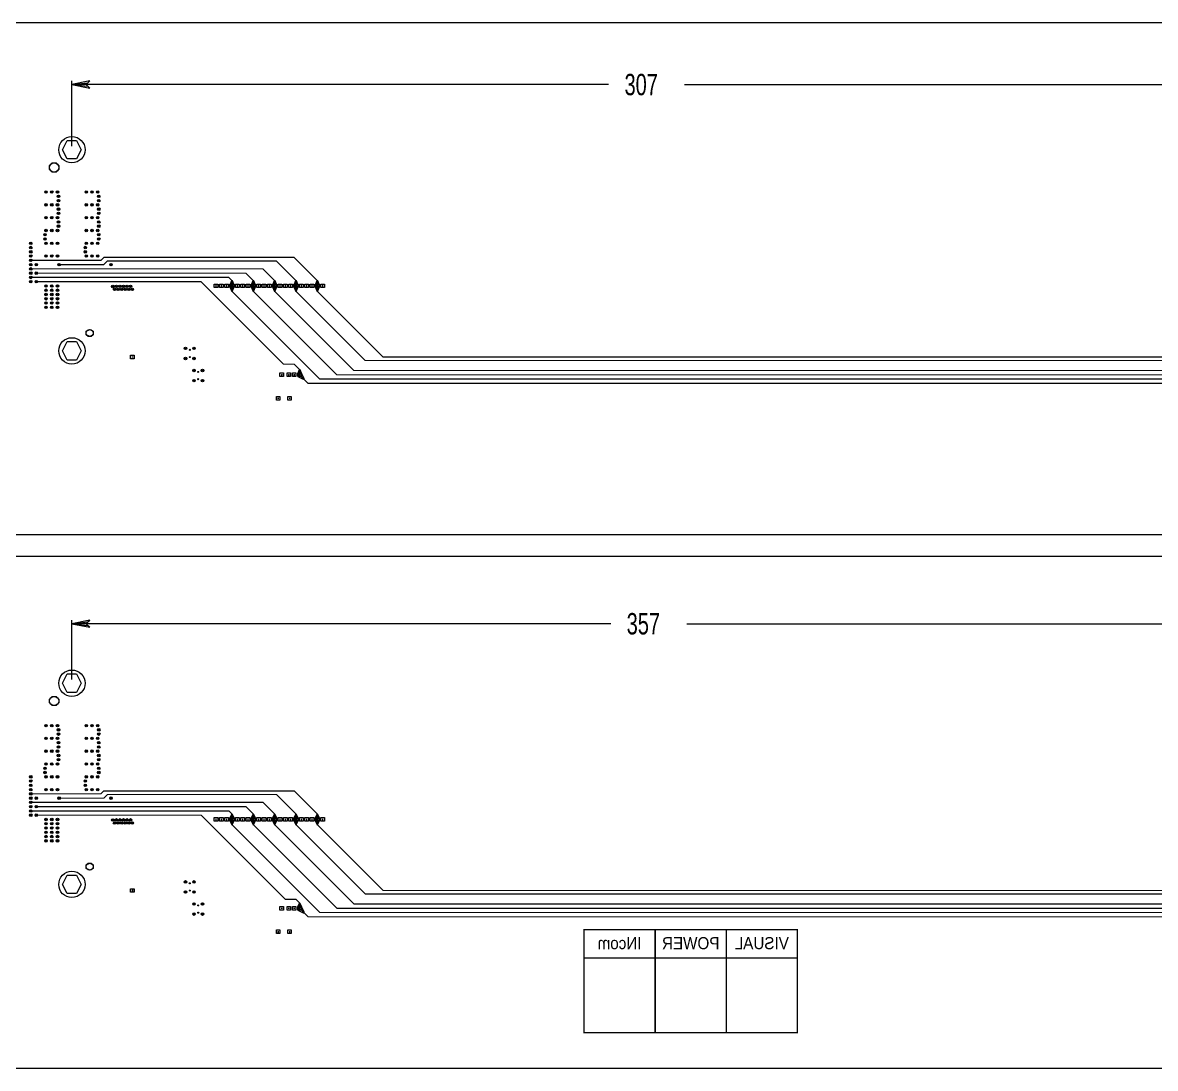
# Model space of a CAD drawing. Extents: x -65 to 700, y -155 to 755.
# Drawn here: x 16.1 to 175.3, y 0 to 147 of the extents above; entities that cross this region are included whole.
import ezdxf
from ezdxf.enums import TextEntityAlignment as Align

# ---------------------------------------------------------------- set-up
doc = ezdxf.new("R2010")
doc.units = 0
for name, color, linetype in [('BOARD_GEOMETRY_DIMENSION', 212, 'CONTINUOUS'), ('BOARD_GEOMETRY_OUTLINE', 254, 'CONTINUOUS'), ('BOARD_GEOMETRY_SILKSCREEN_BOTTO', 84, 'CONTINUOUS'), ('ETCH_BOTTOM', 30, 'CONTINUOUS'), ('MANUFACTURING_NCBACKDRILL-16-4', 85, 'CONTINUOUS'), ('MANUFACTURING_NCBACKDRILL-16-6', 85, 'CONTINUOUS'), ('MANUFACTURING_NCLEGEND-1-16', 85, 'CONTINUOUS'), ('PACKAGE_GEOMETRY_SILKSCREEN_BOT', 6, 'CONTINUOUS'), ('PIN_BOTTOM', 30, 'CONTINUOUS'), ('VIA_CLASS_BOTTOM', 30, 'CONTINUOUS')]:
    doc.layers.add(name, color=color, linetype=linetype)

# ---------------------------------------------------------------- blocks, each defined once
blk = doc.blocks.new('FIGURE_SQUARE')
blk.add_lwpolyline([(-0.5, -0.5), (-0.5, 0.5), (0.5, 0.5), (0.5, -0.5)], close=True)
blk = doc.blocks.new('FIGURE_CROSS')
for points in [[(-0.5, 0), (0.5, 0)], [(0, 0.5), (0, -0.5)]]:
    blk.add_lwpolyline(points)
blk = doc.blocks.new('FIGURE_HEX')
blk.add_lwpolyline([(-0.5, 0), (-0.25, 0.5), (0.25, 0.5), (0.5, 0), (0.25, -0.5), (-0.25, -0.5)], close=True)
blk = doc.blocks.new('FIGURE_OCT')
blk.add_lwpolyline([(-0.5, -0.2071), (-0.5, 0.2071), (-0.2071, 0.5), (0.2071, 0.5), (0.5, 0.2071), (0.5, -0.2071), (0.2071, -0.5), (-0.2071, -0.5)], close=True)

msp = doc.modelspace()

# ---------------------------------------------------------------- linework, layer by layer
at = {"layer": 'BOARD_GEOMETRY_DIMENSION'}
for points in [[(23, 138.3), (25.25, 138.05), (25, 138.3), (23, 138.3), (25.25, 138.55), (25.5, 138.8)], [(25.5, 138.8), (23, 138.3), (25.5, 137.8), (25, 138.3), (25.5, 138.8)], [(23, 129.64), (23, 138.8)], [(98.45, 138.3), (23, 138.3)], [(109.15, 138.3), (330, 138.3)], [(23, 62.5), (25.25, 62.25), (25, 62.5), (23, 62.5), (25.25, 62.75), (25.5, 63)], [(25.5, 63), (23, 62.5), (25.5, 62), (25, 62.5), (25.5, 63)], [(23, 54.64), (23, 63)], [(98.75, 62.5), (23, 62.5)], [(109.45, 62.5), (380, 62.5)]]:
    msp.add_lwpolyline(points, dxfattribs=at)
at = {"layer": 'BOARD_GEOMETRY_OUTLINE'}
for points in [[(0, 147), (322.5, 147), (322.5, 110.455, 0.410035), (323, 109.955), (329.75, 109.955), (330, 109.705), (330, 91.725), (329.75, 91.475), (323, 91.475, 0.006409), (322.9875, 91.4752, 0.414214), (322.4998, 90.9875, 0.006409), (322.5, 90.975), (322.5, 75), (0, 75)], [(0, 72), (372.5, 72), (372.5, 35.455, 0.410035), (373, 34.955), (379.75, 34.955), (380, 34.705), (380, 16.725), (379.75, 16.475), (373, 16.475, 0.006409), (372.9875, 16.4752, 0.414214), (372.4998, 15.9875, 0.006409), (372.5, 15.975), (372.5, 0), (0, 0)]]:
    msp.add_lwpolyline(points, format="xyb", close=True, dxfattribs=at)
at = {"layer": 'ETCH_BOTTOM', "const_width": 0.169}
for points in [[(57.5, 110), (57.5, 110.75), (54.25, 114), (27.5, 114), (27.085, 113.585), (17.22, 113.585)], [(54.5, 110), (54.5, 110.75), (51.75, 113.5), (28, 113.5), (27.485, 112.985), (21.2, 112.985)], [(17.22, 112.385), (49.865, 112.385), (51.5, 110.75), (51.5, 110)], [(18, 111.785), (47.465, 111.785), (48.5, 110.75), (48.5, 110)], [(17.22, 111.185), (45.065, 111.185), (45.5, 110.75), (45.5, 110)], [(55.0146, 97.4854), (55.0146, 98.2354), (54.25, 99), (52.75, 99), (41.165, 110.585), (18, 110.585)], [(327.43, 96.9), (57.85, 96.9), (45.5, 109.25), (45.5, 110)], [(327.43, 97.5), (60.25, 97.5), (48.5, 109.25), (48.5, 110)], [(327.43, 98.1), (62.65, 98.1), (51.5, 109.25), (51.5, 110)], [(54.5, 110), (54.5, 109.25), (64.25, 99.5), (325.0025, 99.5), (325.8025, 98.7), (327.43, 98.7)], [(57.5, 110), (57.5, 109.25), (66.75, 100), (325.5582, 100), (326.2582, 99.3), (327.43, 99.3)], [(327.43, 96.3), (56.2, 96.3), (55.0146, 97.4854)], [(57.5, 35), (57.5, 35.75), (54.25, 39), (27.5, 39), (27.085, 38.585), (17.22, 38.585)], [(54.5, 35), (54.5, 35.75), (51.75, 38.5), (28, 38.5), (27.485, 37.985), (21.2, 37.985)], [(17.22, 37.385), (49.865, 37.385), (51.5, 35.75), (51.5, 35)], [(18, 36.785), (47.465, 36.785), (48.5, 35.75), (48.5, 35)], [(17.22, 36.185), (45.065, 36.185), (45.5, 35.75), (45.5, 35)], [(18, 35.585), (41.165, 35.585), (53, 23.75), (54.5, 23.75), (55.0146, 23.2354), (55.0146, 22.4854)], [(377.43, 21.9), (57.85, 21.9), (45.5, 34.25), (45.5, 35)], [(377.43, 22.5), (60.25, 22.5), (48.5, 34.25), (48.5, 35)], [(377.43, 23.1), (62.65, 23.1), (51.5, 34.25), (51.5, 35)], [(54.5, 35), (54.5, 34.25), (64.25, 24.5), (375.0025, 24.5), (375.8025, 23.7), (377.43, 23.7)], [(57.5, 35), (57.5, 34.25), (66.75, 25), (375.5582, 25), (376.2582, 24.3), (377.43, 24.3)], [(55.0146, 22.4854), (56.2, 21.3), (377.43, 21.3)]]:
    msp.add_lwpolyline(points, dxfattribs=at)
at = {"layer": 'ETCH_BOTTOM'}
for points in [[(45.4284, 110.6942), (45.25, 110.25), (45.5, 109.9789), (45.75, 110.25), (45.5716, 110.6942, 0.55392)], [(45.5716, 109.3058), (45.75, 109.75), (45.5, 110.0211), (45.25, 109.75), (45.4284, 109.3058, 0.55392)], [(48.4284, 110.6942), (48.25, 110.25), (48.5, 109.9789), (48.75, 110.25), (48.5716, 110.6942, 0.55392)], [(48.5716, 109.3058), (48.75, 109.75), (48.5, 110.0211), (48.25, 109.75), (48.4284, 109.3058, 0.55392)], [(51.4284, 110.6942), (51.25, 110.25), (51.5, 109.9789), (51.75, 110.25), (51.5716, 110.6942, 0.55392)], [(51.5716, 109.3058), (51.75, 109.75), (51.5, 110.0211), (51.25, 109.75), (51.4284, 109.3058, 0.55392)], [(54.4284, 110.6942), (54.25, 110.25), (54.5, 109.9789), (54.75, 110.25), (54.5716, 110.6942, 0.55392)], [(54.5716, 109.3058), (54.75, 109.75), (54.5, 110.0211), (54.25, 109.75), (54.4284, 109.3058, 0.55392)], [(57.4284, 110.6942), (57.25, 110.25), (57.5, 109.9789), (57.75, 110.25), (57.5716, 110.6942, 0.55392)], [(57.5716, 109.3058), (57.75, 109.75), (57.5, 110.0211), (57.25, 109.75), (57.4284, 109.3058, 0.55392)], [(54.943, 98.1796), (54.7646, 97.7354), (55.0146, 97.4643), (55.2646, 97.7354), (55.0862, 98.1796, 0.55392)], [(55.6375, 96.971), (55.2646, 97.7354), (54.9997, 97.5003), (54.7646, 97.2354), (55.529, 96.8625, 0.640781)], [(45.4284, 35.6942), (45.25, 35.25), (45.5, 34.9789), (45.75, 35.25), (45.5716, 35.6942, 0.55392)], [(48.4284, 35.6942), (48.25, 35.25), (48.5, 34.9789), (48.75, 35.25), (48.5716, 35.6942, 0.55392)], [(51.4284, 35.6942), (51.25, 35.25), (51.5, 34.9789), (51.75, 35.25), (51.5716, 35.6942, 0.55392)], [(54.4284, 35.6942), (54.25, 35.25), (54.5, 34.9789), (54.75, 35.25), (54.5716, 35.6942, 0.55392)], [(57.4284, 35.6942), (57.25, 35.25), (57.5, 34.9789), (57.75, 35.25), (57.5716, 35.6942, 0.55392)], [(45.5716, 34.3058), (45.75, 34.75), (45.5, 35.0211), (45.25, 34.75), (45.4284, 34.3058, 0.55392)], [(48.5716, 34.3058), (48.75, 34.75), (48.5, 35.0211), (48.25, 34.75), (48.4284, 34.3058, 0.55392)], [(51.5716, 34.3058), (51.75, 34.75), (51.5, 35.0211), (51.25, 34.75), (51.4284, 34.3058, 0.55392)], [(54.5716, 34.3058), (54.75, 34.75), (54.5, 35.0211), (54.25, 34.75), (54.4284, 34.3058, 0.55392)], [(57.5716, 34.3058), (57.75, 34.75), (57.5, 35.0211), (57.25, 34.75), (57.4284, 34.3058, 0.55392)], [(54.943, 23.1796), (54.7646, 22.7354), (55.0146, 22.4643), (55.2646, 22.7354), (55.0862, 23.1796, 0.55392)], [(55.6375, 21.971), (55.2646, 22.7354), (54.9997, 22.5003), (54.7646, 22.2354), (55.529, 21.8625, 0.640781)]]:
    msp.add_lwpolyline(points, format="xyb", close=True, dxfattribs=at)
at = {"layer": 'PACKAGE_GEOMETRY_SILKSCREEN_BOT', "const_width": 0.2}
for points in [[(105, 15.5), (105, 19.5), (95, 19.5), (95, 15.5)], [(115, 15.5), (115, 19.5), (105, 19.5), (105, 15.5)], [(125, 15.5), (125, 19.5), (115, 19.5), (115, 15.5)], [(105, 5), (105, 15.5), (95, 15.5), (95, 5), (105, 5)], [(115, 5), (115, 15.5), (105, 15.5), (105, 5), (115, 5)], [(125, 5), (125, 15.5), (115, 15.5), (115, 5), (125, 5)]]:
    msp.add_lwpolyline(points, dxfattribs=at)
at = {"layer": 'PIN_BOTTOM'}
for points in [[(43.7501, 110.25), (44.2501, 110.25), (44.2501, 109.75), (43.7501, 109.75)], [(45.25, 110.25), (45.75, 110.25), (45.75, 109.75), (45.25, 109.75)], [(46.75, 110.25), (47.25, 110.25), (47.25, 109.75), (46.75, 109.75)], [(48.25, 110.25), (48.75, 110.25), (48.75, 109.75), (48.25, 109.75)], [(49.7501, 110.25), (50.2501, 110.25), (50.2501, 109.75), (49.7501, 109.75)], [(51.25, 110.25), (51.75, 110.25), (51.75, 109.75), (51.25, 109.75)], [(52.75, 110.25), (53.25, 110.25), (53.25, 109.75), (52.75, 109.75)], [(54.25, 110.25), (54.75, 110.25), (54.75, 109.75), (54.25, 109.75)], [(55.7501, 110.25), (56.2501, 110.25), (56.2501, 109.75), (55.7501, 109.75)], [(57.25, 110.25), (57.75, 110.25), (57.75, 109.75), (57.25, 109.75)], [(31.25, 100.25), (31.75, 100.25), (31.75, 99.75), (31.25, 99.75)], [(53.2497, 97.7504), (53.7497, 97.7504), (53.7497, 97.2504), (53.2497, 97.2504)], [(54.7646, 97.7354), (55.2646, 97.7354), (55.2646, 97.2354), (54.7646, 97.2354)], [(53.35, 94.45), (53.85, 94.45), (53.85, 93.95), (53.35, 93.95)], [(43.7501, 35.25), (44.2501, 35.25), (44.2501, 34.75), (43.7501, 34.75)], [(45.25, 35.25), (45.75, 35.25), (45.75, 34.75), (45.25, 34.75)], [(46.75, 35.25), (47.25, 35.25), (47.25, 34.75), (46.75, 34.75)], [(48.25, 35.25), (48.75, 35.25), (48.75, 34.75), (48.25, 34.75)], [(49.7501, 35.25), (50.2501, 35.25), (50.2501, 34.75), (49.7501, 34.75)], [(51.25, 35.25), (51.75, 35.25), (51.75, 34.75), (51.25, 34.75)], [(52.75, 35.25), (53.25, 35.25), (53.25, 34.75), (52.75, 34.75)], [(54.25, 35.25), (54.75, 35.25), (54.75, 34.75), (54.25, 34.75)], [(55.7501, 35.25), (56.2501, 35.25), (56.2501, 34.75), (55.7501, 34.75)], [(57.25, 35.25), (57.75, 35.25), (57.75, 34.75), (57.25, 34.75)], [(31.25, 25.25), (31.75, 25.25), (31.75, 24.75), (31.25, 24.75)], [(53.2497, 22.7504), (53.7497, 22.7504), (53.7497, 22.2504), (53.2497, 22.2504)], [(54.7646, 22.7354), (55.2646, 22.7354), (55.2646, 22.2354), (54.7646, 22.2354)], [(53.35, 19.45), (53.85, 19.45), (53.85, 18.95), (53.35, 18.95)]]:
    msp.add_lwpolyline(points, close=True, dxfattribs=at)
for centre, radius in [((23, 129.14), 1.85), ((20.5, 126.64), 0.65), ((25.5, 103.36), 0.5), ((23, 100.86), 1.85), ((39.5662, 101.009), 0.075), ((39.5662, 99.991), 0.075), ((40.7639, 97.9), 0.075), ((40.7639, 96.882), 0.075), ((23, 54.14), 1.85), ((20.5, 51.64), 0.65), ((25.5, 28.36), 0.5), ((23, 25.86), 1.85), ((39.5662, 26.009), 0.075), ((39.5662, 24.991), 0.075), ((40.7639, 22.9), 0.075), ((40.7639, 21.882), 0.075)]:
    msp.add_circle(centre, radius, dxfattribs=at)
at = {"layer": 'VIA_CLASS_BOTTOM'}
for points in [[(43, 109.75), (43, 110.25), (43.5, 110.25), (43.5, 109.75)], [(44.5001, 109.75), (44.5001, 110.25), (45.0001, 110.25), (45.0001, 109.75)], [(46, 109.75), (46, 110.25), (46.5, 110.25), (46.5, 109.75)], [(47.5, 109.75), (47.5, 110.25), (48, 110.25), (48, 109.75)], [(49, 109.75), (49, 110.25), (49.5, 110.25), (49.5, 109.75)], [(50.5001, 109.75), (50.5001, 110.25), (51.0001, 110.25), (51.0001, 109.75)], [(52, 109.75), (52, 110.25), (52.5, 110.25), (52.5, 109.75)], [(53.5, 109.75), (53.5, 110.25), (54, 110.25), (54, 109.75)], [(55, 109.75), (55, 110.25), (55.5, 110.25), (55.5, 109.75)], [(56.5001, 109.75), (56.5001, 110.25), (57.0001, 110.25), (57.0001, 109.75)], [(58, 109.75), (58, 110.25), (58.5, 110.25), (58.5, 109.75)], [(52.25, 97.25), (52.25, 97.75), (52.75, 97.75), (52.75, 97.25)], [(54, 97.25), (54, 97.75), (54.5, 97.75), (54.5, 97.25)], [(51.75, 93.95), (51.75, 94.45), (52.25, 94.45), (52.25, 93.95)], [(43, 34.75), (43, 35.25), (43.5, 35.25), (43.5, 34.75)], [(44.5001, 34.75), (44.5001, 35.25), (45.0001, 35.25), (45.0001, 34.75)], [(46, 34.75), (46, 35.25), (46.5, 35.25), (46.5, 34.75)], [(47.5, 34.75), (47.5, 35.25), (48, 35.25), (48, 34.75)], [(49, 34.75), (49, 35.25), (49.5, 35.25), (49.5, 34.75)], [(50.5001, 34.75), (50.5001, 35.25), (51.0001, 35.25), (51.0001, 34.75)], [(52, 34.75), (52, 35.25), (52.5, 35.25), (52.5, 34.75)], [(53.5, 34.75), (53.5, 35.25), (54, 35.25), (54, 34.75)], [(55, 34.75), (55, 35.25), (55.5, 35.25), (55.5, 34.75)], [(56.5001, 34.75), (56.5001, 35.25), (57.0001, 35.25), (57.0001, 34.75)], [(58, 34.75), (58, 35.25), (58.5, 35.25), (58.5, 34.75)], [(52.25, 22.25), (52.25, 22.75), (52.75, 22.75), (52.75, 22.25)], [(54, 22.25), (54, 22.75), (54.5, 22.75), (54.5, 22.25)], [(51.75, 18.95), (51.75, 19.45), (52.25, 19.45), (52.25, 18.95)]]:
    msp.add_lwpolyline(points, close=True, dxfattribs=at)
for centre in [(19.37, 123.185), (20.17, 123.185), (20.97, 123.185), (21.12, 122.585), (25.03, 123.185), (25.83, 123.185), (26.63, 123.185), (26.78, 122.585), (19.37, 121.385), (20.17, 121.385), (20.97, 121.385), (21.12, 121.985), (25.03, 121.385), (25.83, 121.385), (26.63, 121.385), (26.78, 121.985), (19.37, 119.585), (20.17, 119.585), (20.97, 119.585), (21.12, 120.785), (21.12, 120.185), (25.03, 119.585), (25.83, 119.585), (26.63, 119.585), (26.78, 120.785), (26.78, 120.185), (19.37, 117.785), (20.17, 117.785), (20.97, 117.785), (21.12, 118.985), (21.12, 118.385), (25.03, 117.785), (25.83, 117.785), (26.63, 117.785), (26.78, 118.985), (26.78, 118.385), (19.22, 117.185), (19.22, 116.585), (26.78, 117.185), (26.78, 116.585), (17.22, 115.985), (17.22, 115.385), (17.22, 114.785), (19.37, 115.985), (20.17, 115.985), (20.97, 115.985), (24.88, 115.385), (24.88, 114.785), (25.03, 115.985), (25.83, 115.985), (26.63, 115.985), (17.22, 114.185), (17.22, 113.585), (17.22, 112.985), (18, 112.985), (19.37, 114.185), (20.17, 114.185), (20.97, 114.185), (21.2, 112.985), (25.03, 114.185), (25.83, 114.185), (26.63, 114.185), (28.5, 112.985), (17.22, 112.385), (17.22, 111.785), (18, 111.785), (17.22, 111.185), (17.22, 110.585), (18, 110.585), (19.37, 109.985), (20.17, 109.985), (20.97, 109.985), (28.75, 109.91), (29.25, 109.925), (29.75, 109.925), (30.25, 109.925), (30.75, 109.925), (31.25, 109.925), (19.37, 109.385), (19.37, 108.785), (19.37, 108.185), (20.17, 109.385), (20.17, 108.785), (20.17, 108.185), (20.97, 109.385), (20.97, 108.785), (20.97, 108.185), (29, 109.5), (29.5, 109.5), (30, 109.5), (30.5, 109.5), (31, 109.5), (31.5, 109.5), (19.37, 107.585), (19.37, 106.985), (20.17, 107.585), (20.17, 106.985), (20.97, 107.585), (20.97, 106.985), (38.9662, 101.209), (40.1662, 101.209), (38.9662, 99.791), (40.1662, 99.791), (40.1639, 98.1), (41.3639, 98.1), (40.1639, 96.682), (41.3639, 96.682), (19.37, 48.185), (20.17, 48.185), (20.97, 48.185), (25.03, 48.185), (25.83, 48.185), (26.63, 48.185), (19.37, 46.385), (20.17, 46.385), (20.97, 46.385), (21.12, 47.585), (21.12, 46.985), (25.03, 46.385), (25.83, 46.385), (26.63, 46.385), (26.78, 47.585), (26.78, 46.985), (19.37, 44.585), (20.17, 44.585), (20.97, 44.585), (21.12, 45.785), (21.12, 45.185), (25.03, 44.585), (25.83, 44.585), (26.63, 44.585), (26.78, 45.785), (26.78, 45.185), (21.12, 43.985), (21.12, 43.385), (26.78, 43.985), (26.78, 43.385), (19.22, 42.185), (19.22, 41.585), (19.37, 42.785), (20.17, 42.785), (20.97, 42.785), (25.03, 42.785), (25.83, 42.785), (26.63, 42.785), (26.78, 42.185), (26.78, 41.585), (17.22, 40.985), (17.22, 40.385), (17.22, 39.785), (19.37, 40.985), (20.17, 40.985), (20.97, 40.985), (24.88, 40.385), (24.88, 39.785), (25.03, 40.985), (25.83, 40.985), (26.63, 40.985), (17.22, 39.185), (17.22, 38.585), (19.37, 39.185), (20.17, 39.185), (20.97, 39.185), (25.03, 39.185), (25.83, 39.185), (26.63, 39.185), (17.22, 37.985), (17.22, 37.385), (17.22, 36.785), (18, 37.985), (18, 36.785), (21.2, 37.985), (28.5, 37.985), (17.22, 36.185), (17.22, 35.585), (18, 35.585), (19.37, 34.985), (20.17, 34.985), (20.97, 34.985), (28.75, 34.91), (29.25, 34.925), (29.75, 34.925), (30.25, 34.925), (30.75, 34.925), (31.25, 34.925), (19.37, 34.385), (19.37, 33.785), (20.17, 34.385), (20.17, 33.785), (20.97, 34.385), (20.97, 33.785), (29, 34.5), (29.5, 34.5), (30, 34.5), (30.5, 34.5), (31, 34.5), (31.5, 34.5), (19.37, 33.185), (19.37, 32.585), (19.37, 31.985), (20.17, 33.185), (20.17, 32.585), (20.17, 31.985), (20.97, 33.185), (20.97, 32.585), (20.97, 31.985), (38.9662, 26.209), (40.1662, 26.209), (38.9662, 24.791), (40.1662, 24.791), (40.1639, 23.1), (41.3639, 23.1), (40.1639, 21.682), (41.3639, 21.682)]:
    msp.add_circle(centre, 0.175, dxfattribs=at)

# ---------------------------------------------------------------- block references
at = {"layer": 'MANUFACTURING_NCBACKDRILL-16-4'}
for p, xscale, yscale in [((26.78, 122.585), 0.2, 0.2), ((26.78, 121.985), 0.2, 0.2), ((26.78, 120.785), 0.2, 0.2), ((26.78, 120.185), 0.2, 0.2), ((26.78, 118.985), 0.2, 0.2), ((26.78, 118.385), 0.2, 0.2), ((26.78, 117.185), 0.2, 0.2), ((26.78, 116.585), 0.2, 0.2), ((24.88, 115.385), 0.2, 0.2), ((24.88, 114.785), 0.2, 0.2), ((39.5662, 101.009), 0.15, 0.15), ((39.5662, 99.991), 0.15, 0.15), ((26.78, 47.585), 0.2, 0.2), ((26.78, 46.985), 0.2, 0.2), ((26.78, 45.785), 0.2, 0.2), ((26.78, 45.185), 0.2, 0.2), ((26.78, 43.985), 0.2, 0.2), ((26.78, 43.385), 0.2, 0.2), ((26.78, 42.185), 0.2, 0.2), ((26.78, 41.585), 0.2, 0.2), ((24.88, 40.385), 0.2, 0.2), ((24.88, 39.785), 0.2, 0.2), ((39.5662, 26.009), 0.15, 0.15), ((39.5662, 24.991), 0.15, 0.15)]:
    msp.add_blockref('FIGURE_CROSS', p, dxfattribs=dict(at, xscale=xscale, yscale=yscale))
at = {"layer": 'MANUFACTURING_NCBACKDRILL-16-6'}
for p, xscale, yscale in [((21.12, 122.585), 0.2, 0.2), ((21.12, 121.985), 0.2, 0.2), ((21.12, 120.785), 0.2, 0.2), ((21.12, 120.185), 0.2, 0.2), ((21.12, 118.985), 0.2, 0.2), ((21.12, 118.385), 0.2, 0.2), ((19.22, 117.185), 0.2, 0.2), ((19.22, 116.585), 0.2, 0.2), ((17.22, 115.385), 0.2, 0.2), ((17.22, 114.785), 0.2, 0.2), ((40.7639, 97.9), 0.15, 0.15), ((40.7639, 96.882), 0.15, 0.15), ((21.12, 47.585), 0.2, 0.2), ((21.12, 46.985), 0.2, 0.2), ((21.12, 45.785), 0.2, 0.2), ((21.12, 45.185), 0.2, 0.2), ((21.12, 43.985), 0.2, 0.2), ((21.12, 43.385), 0.2, 0.2), ((19.22, 42.185), 0.2, 0.2), ((19.22, 41.585), 0.2, 0.2), ((17.22, 40.385), 0.2, 0.2), ((17.22, 39.785), 0.2, 0.2), ((40.7639, 22.9), 0.15, 0.15), ((40.7639, 21.882), 0.15, 0.15)]:
    msp.add_blockref('FIGURE_CROSS', p, dxfattribs=dict(at, xscale=xscale, yscale=yscale))
at = {"layer": 'MANUFACTURING_NCLEGEND-1-16'}
for name, p, xscale, yscale in [('FIGURE_HEX', (23, 129.14), 2.6, 2.6), ('FIGURE_OCT', (20.5, 126.64), 1.3, 1.3), ('FIGURE_SQUARE', (19.37, 123.185), 0.2, 0.2), ('FIGURE_SQUARE', (20.17, 123.185), 0.2, 0.2), ('FIGURE_SQUARE', (20.97, 123.185), 0.2, 0.2), ('FIGURE_SQUARE', (21.12, 122.585), 0.2, 0.2), ('FIGURE_SQUARE', (25.03, 123.185), 0.2, 0.2), ('FIGURE_SQUARE', (25.83, 123.185), 0.2, 0.2), ('FIGURE_SQUARE', (26.63, 123.185), 0.2, 0.2), ('FIGURE_SQUARE', (26.78, 122.585), 0.2, 0.2), ('FIGURE_SQUARE', (19.37, 121.385), 0.2, 0.2), ('FIGURE_SQUARE', (20.17, 121.385), 0.2, 0.2), ('FIGURE_SQUARE', (20.97, 121.385), 0.2, 0.2), ('FIGURE_SQUARE', (21.12, 121.985), 0.2, 0.2), ('FIGURE_SQUARE', (25.03, 121.385), 0.2, 0.2), ('FIGURE_SQUARE', (25.83, 121.385), 0.2, 0.2), ('FIGURE_SQUARE', (26.63, 121.385), 0.2, 0.2), ('FIGURE_SQUARE', (26.78, 121.985), 0.2, 0.2), ('FIGURE_SQUARE', (19.37, 119.585), 0.2, 0.2), ('FIGURE_SQUARE', (20.17, 119.585), 0.2, 0.2), ('FIGURE_SQUARE', (20.97, 119.585), 0.2, 0.2), ('FIGURE_SQUARE', (21.12, 120.785), 0.2, 0.2), ('FIGURE_SQUARE', (21.12, 120.185), 0.2, 0.2), ('FIGURE_SQUARE', (25.03, 119.585), 0.2, 0.2), ('FIGURE_SQUARE', (25.83, 119.585), 0.2, 0.2), ('FIGURE_SQUARE', (26.63, 119.585), 0.2, 0.2), ('FIGURE_SQUARE', (26.78, 120.785), 0.2, 0.2), ('FIGURE_SQUARE', (26.78, 120.185), 0.2, 0.2), ('FIGURE_SQUARE', (19.37, 117.785), 0.2, 0.2), ('FIGURE_SQUARE', (20.17, 117.785), 0.2, 0.2), ('FIGURE_SQUARE', (20.97, 117.785), 0.2, 0.2), ('FIGURE_SQUARE', (21.12, 118.985), 0.2, 0.2), ('FIGURE_SQUARE', (21.12, 118.385), 0.2, 0.2), ('FIGURE_SQUARE', (25.03, 117.785), 0.2, 0.2), ('FIGURE_SQUARE', (25.83, 117.785), 0.2, 0.2), ('FIGURE_SQUARE', (26.63, 117.785), 0.2, 0.2), ('FIGURE_SQUARE', (26.78, 118.985), 0.2, 0.2), ('FIGURE_SQUARE', (26.78, 118.385), 0.2, 0.2), ('FIGURE_SQUARE', (19.22, 117.185), 0.2, 0.2), ('FIGURE_SQUARE', (19.22, 116.585), 0.2, 0.2), ('FIGURE_SQUARE', (26.78, 117.185), 0.2, 0.2), ('FIGURE_SQUARE', (26.78, 116.585), 0.2, 0.2), ('FIGURE_SQUARE', (17.22, 115.985), 0.2, 0.2), ('FIGURE_SQUARE', (17.22, 115.385), 0.2, 0.2), ('FIGURE_SQUARE', (17.22, 114.785), 0.2, 0.2), ('FIGURE_SQUARE', (19.37, 115.985), 0.2, 0.2), ('FIGURE_SQUARE', (20.17, 115.985), 0.2, 0.2), ('FIGURE_SQUARE', (20.97, 115.985), 0.2, 0.2), ('FIGURE_SQUARE', (24.88, 115.385), 0.2, 0.2), ('FIGURE_SQUARE', (24.88, 114.785), 0.2, 0.2), ('FIGURE_SQUARE', (25.03, 115.985), 0.2, 0.2), ('FIGURE_SQUARE', (25.83, 115.985), 0.2, 0.2), ('FIGURE_SQUARE', (26.63, 115.985), 0.2, 0.2), ('FIGURE_SQUARE', (17.22, 114.185), 0.2, 0.2), ('FIGURE_SQUARE', (17.22, 113.585), 0.2, 0.2), ('FIGURE_SQUARE', (17.22, 112.985), 0.2, 0.2), ('FIGURE_SQUARE', (18, 112.985), 0.2, 0.2), ('FIGURE_SQUARE', (19.37, 114.185), 0.2, 0.2), ('FIGURE_SQUARE', (20.17, 114.185), 0.2, 0.2), ('FIGURE_SQUARE', (20.97, 114.185), 0.2, 0.2), ('FIGURE_SQUARE', (21.2, 112.985), 0.2, 0.2), ('FIGURE_SQUARE', (25.03, 114.185), 0.2, 0.2), ('FIGURE_SQUARE', (25.83, 114.185), 0.2, 0.2), ('FIGURE_SQUARE', (26.63, 114.185), 0.2, 0.2), ('FIGURE_SQUARE', (28.5, 112.985), 0.2, 0.2), ('FIGURE_SQUARE', (17.22, 112.385), 0.2, 0.2), ('FIGURE_SQUARE', (17.22, 111.785), 0.2, 0.2), ('FIGURE_SQUARE', (18, 111.785), 0.2, 0.2), ('FIGURE_SQUARE', (17.22, 111.185), 0.2, 0.2), ('FIGURE_SQUARE', (17.22, 110.585), 0.2, 0.2), ('FIGURE_SQUARE', (18, 110.585), 0.2, 0.2), ('FIGURE_SQUARE', (19.37, 109.985), 0.2, 0.2), ('FIGURE_SQUARE', (20.17, 109.985), 0.2, 0.2), ('FIGURE_SQUARE', (20.97, 109.985), 0.2, 0.2), ('FIGURE_SQUARE', (28.75, 109.91), 0.2, 0.2), ('FIGURE_SQUARE', (29.25, 109.925), 0.2, 0.2), ('FIGURE_SQUARE', (29.75, 109.925), 0.2, 0.2), ('FIGURE_SQUARE', (30.25, 109.925), 0.2, 0.2), ('FIGURE_SQUARE', (30.75, 109.925), 0.2, 0.2), ('FIGURE_SQUARE', (31.25, 109.925), 0.2, 0.2), ('FIGURE_CROSS', (43.25, 110), 0.15, 0.15), ('FIGURE_CROSS', (44.0001, 110), 0.15, 0.15), ('FIGURE_CROSS', (44.7501, 110), 0.15, 0.15), ('FIGURE_CROSS', (45.5, 110), 0.15, 0.15), ('FIGURE_CROSS', (46.25, 110), 0.15, 0.15), ('FIGURE_CROSS', (47, 110), 0.15, 0.15), ('FIGURE_CROSS', (47.75, 110), 0.15, 0.15), ('FIGURE_CROSS', (48.5, 110), 0.15, 0.15), ('FIGURE_CROSS', (49.25, 110), 0.15, 0.15), ('FIGURE_CROSS', (50.0001, 110), 0.15, 0.15), ('FIGURE_CROSS', (50.7501, 110), 0.15, 0.15), ('FIGURE_CROSS', (51.5, 110), 0.15, 0.15), ('FIGURE_CROSS', (52.25, 110), 0.15, 0.15), ('FIGURE_CROSS', (53, 110), 0.15, 0.15), ('FIGURE_CROSS', (53.75, 110), 0.15, 0.15), ('FIGURE_CROSS', (54.5, 110), 0.15, 0.15), ('FIGURE_CROSS', (55.25, 110), 0.15, 0.15), ('FIGURE_CROSS', (56.0001, 110), 0.15, 0.15), ('FIGURE_CROSS', (56.7501, 110), 0.15, 0.15), ('FIGURE_CROSS', (57.5, 110), 0.15, 0.15), ('FIGURE_CROSS', (58.25, 110), 0.15, 0.15), ('FIGURE_SQUARE', (19.37, 109.385), 0.2, 0.2), ('FIGURE_SQUARE', (19.37, 108.785), 0.2, 0.2), ('FIGURE_SQUARE', (20.17, 109.385), 0.2, 0.2), ('FIGURE_SQUARE', (20.17, 108.785), 0.2, 0.2), ('FIGURE_SQUARE', (20.97, 109.385), 0.2, 0.2), ('FIGURE_SQUARE', (20.97, 108.785), 0.2, 0.2), ('FIGURE_SQUARE', (29, 109.5), 0.2, 0.2), ('FIGURE_SQUARE', (29.5, 109.5), 0.2, 0.2), ('FIGURE_SQUARE', (30, 109.5), 0.2, 0.2), ('FIGURE_SQUARE', (30.5, 109.5), 0.2, 0.2), ('FIGURE_SQUARE', (31, 109.5), 0.2, 0.2), ('FIGURE_SQUARE', (31.5, 109.5), 0.2, 0.2), ('FIGURE_SQUARE', (19.37, 108.185), 0.2, 0.2), ('FIGURE_SQUARE', (19.37, 107.585), 0.2, 0.2), ('FIGURE_SQUARE', (19.37, 106.985), 0.2, 0.2), ('FIGURE_SQUARE', (20.17, 108.185), 0.2, 0.2), ('FIGURE_SQUARE', (20.17, 107.585), 0.2, 0.2), ('FIGURE_SQUARE', (20.17, 106.985), 0.2, 0.2), ('FIGURE_SQUARE', (20.97, 108.185), 0.2, 0.2), ('FIGURE_SQUARE', (20.97, 107.585), 0.2, 0.2), ('FIGURE_SQUARE', (20.97, 106.985), 0.2, 0.2), ('FIGURE_HEX', (23, 100.86), 2.6, 2.6), ('FIGURE_SQUARE', (38.9662, 101.209), 0.2, 0.2), ('FIGURE_CROSS', (39.5662, 101.009), 0.15, 0.15), ('FIGURE_SQUARE', (40.1662, 101.209), 0.2, 0.2), ('FIGURE_CROSS', (31.5, 100), 0.15, 0.15), ('FIGURE_SQUARE', (38.9662, 99.791), 0.2, 0.2), ('FIGURE_CROSS', (39.5662, 99.991), 0.15, 0.15), ('FIGURE_SQUARE', (40.1662, 99.791), 0.2, 0.2), ('FIGURE_SQUARE', (40.1639, 98.1), 0.2, 0.2), ('FIGURE_CROSS', (40.7639, 97.9), 0.15, 0.15), ('FIGURE_SQUARE', (41.3639, 98.1), 0.2, 0.2), ('FIGURE_CROSS', (52.5, 97.5), 0.15, 0.15), ('FIGURE_CROSS', (53.4997, 97.5004), 0.15, 0.15), ('FIGURE_CROSS', (54.25, 97.5), 0.15, 0.15), ('FIGURE_CROSS', (55.0146, 97.4854), 0.15, 0.15), ('FIGURE_SQUARE', (40.1639, 96.682), 0.2, 0.2), ('FIGURE_CROSS', (40.7639, 96.882), 0.15, 0.15), ('FIGURE_SQUARE', (41.3639, 96.682), 0.2, 0.2), ('FIGURE_CROSS', (52, 94.2), 0.15, 0.15), ('FIGURE_CROSS', (53.6, 94.2), 0.15, 0.15), ('FIGURE_HEX', (23, 54.14), 2.6, 2.6), ('FIGURE_OCT', (20.5, 51.64), 1.3, 1.3), ('FIGURE_SQUARE', (19.37, 48.185), 0.2, 0.2), ('FIGURE_SQUARE', (20.17, 48.185), 0.2, 0.2), ('FIGURE_SQUARE', (20.97, 48.185), 0.2, 0.2), ('FIGURE_SQUARE', (25.03, 48.185), 0.2, 0.2), ('FIGURE_SQUARE', (25.83, 48.185), 0.2, 0.2), ('FIGURE_SQUARE', (26.63, 48.185), 0.2, 0.2), ('FIGURE_SQUARE', (19.37, 46.385), 0.2, 0.2), ('FIGURE_SQUARE', (20.17, 46.385), 0.2, 0.2), ('FIGURE_SQUARE', (20.97, 46.385), 0.2, 0.2), ('FIGURE_SQUARE', (21.12, 47.585), 0.2, 0.2), ('FIGURE_SQUARE', (21.12, 46.985), 0.2, 0.2), ('FIGURE_SQUARE', (25.03, 46.385), 0.2, 0.2), ('FIGURE_SQUARE', (25.83, 46.385), 0.2, 0.2), ('FIGURE_SQUARE', (26.63, 46.385), 0.2, 0.2), ('FIGURE_SQUARE', (26.78, 47.585), 0.2, 0.2), ('FIGURE_SQUARE', (26.78, 46.985), 0.2, 0.2), ('FIGURE_SQUARE', (19.37, 44.585), 0.2, 0.2), ('FIGURE_SQUARE', (20.17, 44.585), 0.2, 0.2), ('FIGURE_SQUARE', (20.97, 44.585), 0.2, 0.2), ('FIGURE_SQUARE', (21.12, 45.785), 0.2, 0.2), ('FIGURE_SQUARE', (21.12, 45.185), 0.2, 0.2), ('FIGURE_SQUARE', (25.03, 44.585), 0.2, 0.2), ('FIGURE_SQUARE', (25.83, 44.585), 0.2, 0.2), ('FIGURE_SQUARE', (26.63, 44.585), 0.2, 0.2), ('FIGURE_SQUARE', (26.78, 45.785), 0.2, 0.2), ('FIGURE_SQUARE', (26.78, 45.185), 0.2, 0.2), ('FIGURE_SQUARE', (21.12, 43.985), 0.2, 0.2), ('FIGURE_SQUARE', (21.12, 43.385), 0.2, 0.2), ('FIGURE_SQUARE', (26.78, 43.985), 0.2, 0.2), ('FIGURE_SQUARE', (26.78, 43.385), 0.2, 0.2), ('FIGURE_SQUARE', (19.22, 42.185), 0.2, 0.2), ('FIGURE_SQUARE', (19.22, 41.585), 0.2, 0.2), ('FIGURE_SQUARE', (19.37, 42.785), 0.2, 0.2), ('FIGURE_SQUARE', (20.17, 42.785), 0.2, 0.2), ('FIGURE_SQUARE', (20.97, 42.785), 0.2, 0.2), ('FIGURE_SQUARE', (25.03, 42.785), 0.2, 0.2), ('FIGURE_SQUARE', (25.83, 42.785), 0.2, 0.2), ('FIGURE_SQUARE', (26.63, 42.785), 0.2, 0.2), ('FIGURE_SQUARE', (26.78, 42.185), 0.2, 0.2), ('FIGURE_SQUARE', (26.78, 41.585), 0.2, 0.2), ('FIGURE_SQUARE', (17.22, 40.985), 0.2, 0.2), ('FIGURE_SQUARE', (17.22, 40.385), 0.2, 0.2), ('FIGURE_SQUARE', (17.22, 39.785), 0.2, 0.2), ('FIGURE_SQUARE', (19.37, 40.985), 0.2, 0.2), ('FIGURE_SQUARE', (20.17, 40.985), 0.2, 0.2), ('FIGURE_SQUARE', (20.97, 40.985), 0.2, 0.2), ('FIGURE_SQUARE', (24.88, 40.385), 0.2, 0.2), ('FIGURE_SQUARE', (24.88, 39.785), 0.2, 0.2), ('FIGURE_SQUARE', (25.03, 40.985), 0.2, 0.2), ('FIGURE_SQUARE', (25.83, 40.985), 0.2, 0.2), ('FIGURE_SQUARE', (26.63, 40.985), 0.2, 0.2), ('FIGURE_SQUARE', (17.22, 39.185), 0.2, 0.2), ('FIGURE_SQUARE', (17.22, 38.585), 0.2, 0.2), ('FIGURE_SQUARE', (19.37, 39.185), 0.2, 0.2), ('FIGURE_SQUARE', (20.17, 39.185), 0.2, 0.2), ('FIGURE_SQUARE', (20.97, 39.185), 0.2, 0.2), ('FIGURE_SQUARE', (25.03, 39.185), 0.2, 0.2), ('FIGURE_SQUARE', (25.83, 39.185), 0.2, 0.2), ('FIGURE_SQUARE', (26.63, 39.185), 0.2, 0.2), ('FIGURE_SQUARE', (17.22, 37.985), 0.2, 0.2), ('FIGURE_SQUARE', (17.22, 37.385), 0.2, 0.2), ('FIGURE_SQUARE', (17.22, 36.785), 0.2, 0.2), ('FIGURE_SQUARE', (18, 37.985), 0.2, 0.2), ('FIGURE_SQUARE', (18, 36.785), 0.2, 0.2), ('FIGURE_SQUARE', (21.2, 37.985), 0.2, 0.2), ('FIGURE_SQUARE', (28.5, 37.985), 0.2, 0.2), ('FIGURE_SQUARE', (17.22, 36.185), 0.2, 0.2), ('FIGURE_SQUARE', (17.22, 35.585), 0.2, 0.2), ('FIGURE_SQUARE', (18, 35.585), 0.2, 0.2), ('FIGURE_SQUARE', (19.37, 34.985), 0.2, 0.2), ('FIGURE_SQUARE', (20.17, 34.985), 0.2, 0.2), ('FIGURE_SQUARE', (20.97, 34.985), 0.2, 0.2), ('FIGURE_CROSS', (43.25, 35), 0.15, 0.15), ('FIGURE_CROSS', (44.0001, 35), 0.15, 0.15), ('FIGURE_CROSS', (44.7501, 35), 0.15, 0.15), ('FIGURE_CROSS', (45.5, 35), 0.15, 0.15), ('FIGURE_CROSS', (46.25, 35), 0.15, 0.15), ('FIGURE_CROSS', (47, 35), 0.15, 0.15), ('FIGURE_CROSS', (47.75, 35), 0.15, 0.15), ('FIGURE_CROSS', (48.5, 35), 0.15, 0.15), ('FIGURE_CROSS', (49.25, 35), 0.15, 0.15), ('FIGURE_CROSS', (50.0001, 35), 0.15, 0.15), ('FIGURE_CROSS', (50.7501, 35), 0.15, 0.15), ('FIGURE_CROSS', (51.5, 35), 0.15, 0.15), ('FIGURE_CROSS', (52.25, 35), 0.15, 0.15), ('FIGURE_CROSS', (53, 35), 0.15, 0.15), ('FIGURE_CROSS', (53.75, 35), 0.15, 0.15), ('FIGURE_CROSS', (54.5, 35), 0.15, 0.15), ('FIGURE_CROSS', (55.25, 35), 0.15, 0.15), ('FIGURE_CROSS', (56.0001, 35), 0.15, 0.15), ('FIGURE_CROSS', (56.7501, 35), 0.15, 0.15), ('FIGURE_CROSS', (57.5, 35), 0.15, 0.15), ('FIGURE_CROSS', (58.25, 35), 0.15, 0.15), ('FIGURE_SQUARE', (19.37, 34.385), 0.2, 0.2), ('FIGURE_SQUARE', (19.37, 33.785), 0.2, 0.2), ('FIGURE_SQUARE', (20.17, 34.385), 0.2, 0.2), ('FIGURE_SQUARE', (20.17, 33.785), 0.2, 0.2), ('FIGURE_SQUARE', (20.97, 34.385), 0.2, 0.2), ('FIGURE_SQUARE', (20.97, 33.785), 0.2, 0.2), ('FIGURE_SQUARE', (28.75, 34.91), 0.2, 0.2), ('FIGURE_SQUARE', (29, 34.5), 0.2, 0.2), ('FIGURE_SQUARE', (29.25, 34.925), 0.2, 0.2), ('FIGURE_SQUARE', (29.5, 34.5), 0.2, 0.2), ('FIGURE_SQUARE', (29.75, 34.925), 0.2, 0.2), ('FIGURE_SQUARE', (30, 34.5), 0.2, 0.2), ('FIGURE_SQUARE', (30.25, 34.925), 0.2, 0.2), ('FIGURE_SQUARE', (30.5, 34.5), 0.2, 0.2), ('FIGURE_SQUARE', (30.75, 34.925), 0.2, 0.2), ('FIGURE_SQUARE', (31, 34.5), 0.2, 0.2), ('FIGURE_SQUARE', (31.25, 34.925), 0.2, 0.2), ('FIGURE_SQUARE', (31.5, 34.5), 0.2, 0.2), ('FIGURE_SQUARE', (19.37, 33.185), 0.2, 0.2), ('FIGURE_SQUARE', (19.37, 32.585), 0.2, 0.2), ('FIGURE_SQUARE', (19.37, 31.985), 0.2, 0.2), ('FIGURE_SQUARE', (20.17, 33.185), 0.2, 0.2), ('FIGURE_SQUARE', (20.17, 32.585), 0.2, 0.2), ('FIGURE_SQUARE', (20.17, 31.985), 0.2, 0.2), ('FIGURE_SQUARE', (20.97, 33.185), 0.2, 0.2), ('FIGURE_SQUARE', (20.97, 32.585), 0.2, 0.2), ('FIGURE_SQUARE', (20.97, 31.985), 0.2, 0.2), ('FIGURE_HEX', (23, 25.86), 2.6, 2.6), ('FIGURE_SQUARE', (38.9662, 26.209), 0.2, 0.2), ('FIGURE_CROSS', (39.5662, 26.009), 0.15, 0.15), ('FIGURE_SQUARE', (40.1662, 26.209), 0.2, 0.2), ('FIGURE_CROSS', (31.5, 25), 0.15, 0.15), ('FIGURE_SQUARE', (38.9662, 24.791), 0.2, 0.2), ('FIGURE_CROSS', (39.5662, 24.991), 0.15, 0.15), ('FIGURE_SQUARE', (40.1662, 24.791), 0.2, 0.2), ('FIGURE_SQUARE', (40.1639, 23.1), 0.2, 0.2), ('FIGURE_CROSS', (40.7639, 22.9), 0.15, 0.15), ('FIGURE_SQUARE', (41.3639, 23.1), 0.2, 0.2), ('FIGURE_CROSS', (52.5, 22.5), 0.15, 0.15), ('FIGURE_CROSS', (53.4997, 22.5004), 0.15, 0.15), ('FIGURE_CROSS', (54.25, 22.5), 0.15, 0.15), ('FIGURE_CROSS', (55.0146, 22.4854), 0.15, 0.15), ('FIGURE_SQUARE', (40.1639, 21.682), 0.2, 0.2), ('FIGURE_CROSS', (40.7639, 21.882), 0.15, 0.15), ('FIGURE_SQUARE', (41.3639, 21.682), 0.2, 0.2), ('FIGURE_CROSS', (52, 19.2), 0.15, 0.15), ('FIGURE_CROSS', (53.6, 19.2), 0.15, 0.15)]:
    msp.add_blockref(name, p, dxfattribs=dict(at, xscale=xscale, yscale=yscale))
at = {"layer": 'MANUFACTURING_NCLEGEND-1-16', "rotation": 90}
for p in [(25.5, 103.36), (25.5, 28.36)]:
    msp.add_blockref('FIGURE_HEX', p, dxfattribs=at)

# ---------------------------------------------------------------- texts
at = {"layer": 'BOARD_GEOMETRY_DIMENSION', "width": 0.7}
for s, p in [('307', (100.7, 136.8)), ('357', (101, 61))]:
    msp.add_text(s, height=3, dxfattribs=at).set_placement(p)
at = {"layer": 'BOARD_GEOMETRY_SILKSCREEN_BOTTO', "text_generation_flag": 2, "width": 0.941176}
for s, p in [('INcom', (100, 16.75)), ('POWER', (110, 16.75)), ('VISUAL', (120, 16.75))]:
    msp.add_text(s, height=1.7, dxfattribs=at).set_placement(p, align=Align.CENTER)

doc.saveas('drawing.dxf')
